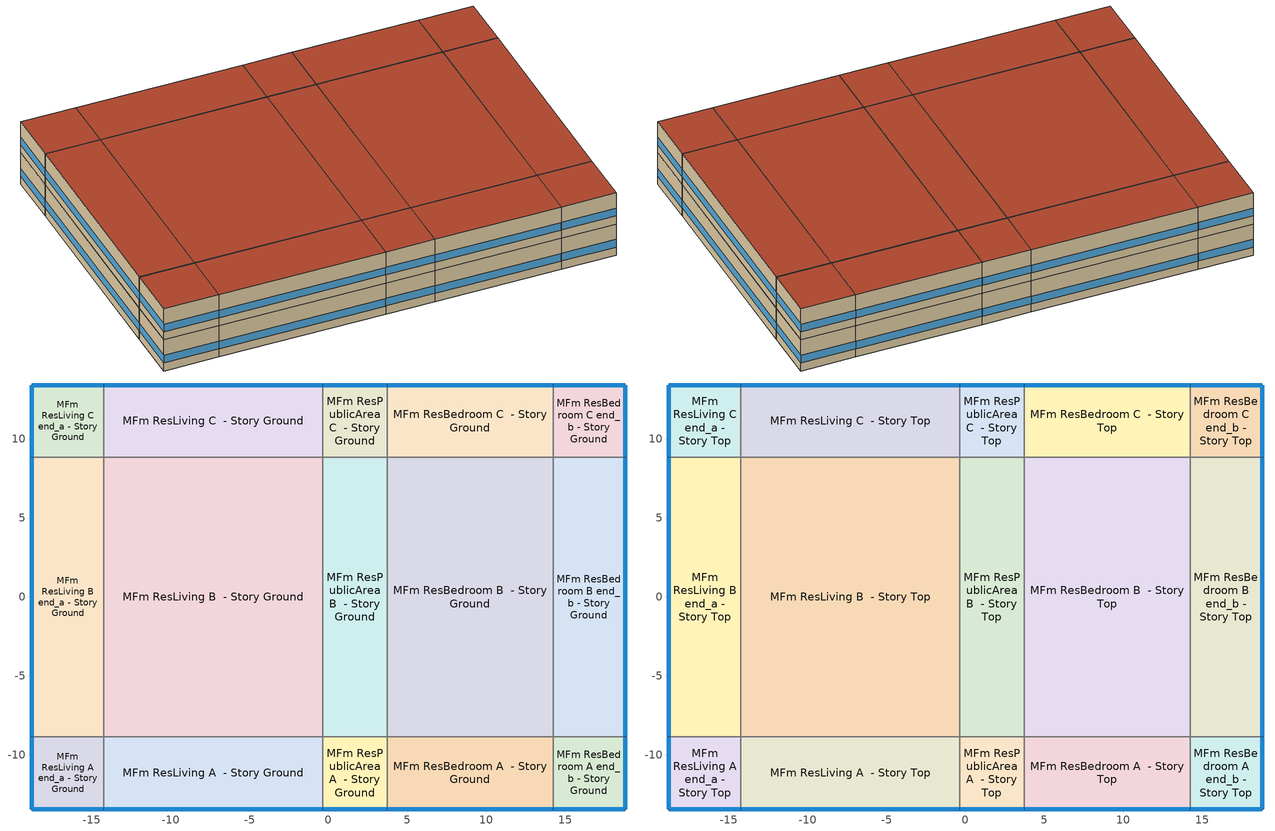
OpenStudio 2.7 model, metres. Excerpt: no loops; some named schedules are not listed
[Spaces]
MFm ResLiving A end_a - Story Ground
 floor ground: -18.79,-13.42 -18.79,-8.85 -14.22,-8.85 -14.22,-13.42 z0
 wall outside: -18.79,-8.85 -18.79,-13.42 -14.22,-13.42 z0:2.9
 wall to MFm ResLiving B end_a - Story Ground: -14.22,-8.85 -18.79,-8.85 z0:2.9
 wall to MFm ResLiving A  - Story Ground: -14.22,-13.42 -14.22,-8.85 z0:2.9
 window: -18.77,-13.42 -14.25,-13.42 / -18.79,-8.88 -18.79,-13.4 z0.76:1.46
MFm ResLiving B end_a - Story Ground
 floor ground: -18.79,-8.85 -18.79,8.85 -14.22,8.85 -14.22,-8.85 z0
 wall outside: -18.79,8.85 -18.79,-8.85 z0:2.9
 wall to MFm ResLiving C end_a - Story Ground: -14.22,8.85 -18.79,8.85 z0:2.9
 wall to MFm ResLiving B  - Story Ground: -14.22,-8.85 -14.22,8.85 z0:2.9
 window: -18.79,8.83 -18.79,-8.83 z0.76:1.46
MFm ResLiving C end_a - Story Ground
 floor ground: -18.79,8.85 -18.79,13.42 -14.22,13.42 -14.22,8.85 z0
 wall outside: -14.22,13.42 -18.79,13.42 -18.79,8.85 z0:2.9
 wall to MFm ResLiving C  - Story Ground: -14.22,8.85 -14.22,13.42 z0:2.9
 window: -14.25,13.42 -18.77,13.42 / -18.79,13.4 -18.79,8.88 z0.76:1.46
MFm ResLiving A  - Story Ground
 floor ground: -14.22,-13.42 -14.22,-8.85 -0.37,-8.85 -0.37,-13.42 z0
 wall outside: -14.22,-13.42 -0.37,-13.42 z0:2.9
 wall to MFm ResLiving B  - Story Ground: -0.37,-8.85 -14.22,-8.85 z0:2.9
 wall to MFm ResPublicArea A  - Story Ground: -0.37,-13.42 -0.37,-8.85 z0:2.9
 window: -14.2,-13.42 -0.39,-13.42 z0.76:1.46
MFm ResLiving B  - Story Ground
 floor ground: -14.22,-8.85 -14.22,8.85 -0.37,8.85 -0.37,-8.85 z0
 wall to MFm ResLiving C  - Story Ground: -0.37,8.85 -14.22,8.85 z0:2.9
 wall to MFm ResPublicArea B  - Story Ground: -0.37,-8.85 -0.37,8.85 z0:2.9
MFm ResLiving C  - Story Ground
 floor ground: -14.22,8.85 -14.22,13.42 -0.37,13.42 -0.37,8.85 z0
 wall outside: -0.37,13.42 -14.22,13.42 z0:2.9
 wall to MFm ResPublicArea C  - Story Ground: -0.37,8.85 -0.37,13.42 z0:2.9
 window: -0.39,13.42 -14.2,13.42 z0.76:1.46
MFm ResPublicArea A  - Story Ground
 floor ground: -0.37,-13.42 -0.37,-8.85 3.72,-8.85 3.72,-13.42 z0
 wall outside: -0.37,-13.42 3.72,-13.42 z0:2.9
 wall to MFm ResPublicArea B  - Story Ground: 3.72,-8.85 -0.37,-8.85 z0:2.9
 wall to MFm ResBedroom A  - Story Ground: 3.72,-13.42 3.72,-8.85 z0:2.9
 window: -0.34,-13.42 3.69,-13.42 z0.76:1.47
MFm ResPublicArea B  - Story Ground
 floor ground: -0.37,-8.85 -0.37,8.85 3.72,8.85 3.72,-8.85 z0
 wall to MFm ResPublicArea C  - Story Ground: 3.72,8.85 -0.37,8.85 z0:2.9
 wall to MFm ResBedroom B  - Story Ground: 3.72,-8.85 3.72,8.85 z0:2.9
MFm ResPublicArea C  - Story Ground
 floor ground: -0.37,8.85 -0.37,13.42 3.72,13.42 3.72,8.85 z0
 wall outside: 3.72,13.42 -0.37,13.42 z0:2.9
 wall to MFm ResBedroom C  - Story Ground: 3.72,8.85 3.72,13.42 z0:2.9
 window: 3.69,13.42 -0.34,13.42 z0.76:1.47
MFm ResBedroom A  - Story Ground
 floor ground: 3.72,-13.42 3.72,-8.85 14.22,-8.85 14.22,-13.42 z0
 wall outside: 3.72,-13.42 14.22,-13.42 z0:2.9
 wall to MFm ResBedroom B  - Story Ground: 14.22,-8.85 3.72,-8.85 z0:2.9
 wall to MFm ResBedroom A end_b - Story Ground: 14.22,-13.42 14.22,-8.85 z0:2.9
 window: 3.74,-13.42 14.2,-13.42 z0.76:1.46
MFm ResBedroom B  - Story Ground
 floor ground: 3.72,-8.85 3.72,8.85 14.22,8.85 14.22,-8.85 z0
 wall to MFm ResBedroom C  - Story Ground: 14.22,8.85 3.72,8.85 z0:2.9
 wall to MFm ResBedroom B end_b - Story Ground: 14.22,-8.85 14.22,8.85 z0:2.9
MFm ResBedroom C  - Story Ground
 floor ground: 3.72,8.85 3.72,13.42 14.22,13.42 14.22,8.85 z0
 wall outside: 14.22,13.42 3.72,13.42 z0:2.9
 wall to MFm ResBedroom C end_b - Story Ground: 14.22,8.85 14.22,13.42 z0:2.9
 window: 14.2,13.42 3.74,13.42 z0.76:1.46
MFm ResBedroom A end_b - Story Ground
 floor ground: 14.22,-13.42 14.22,-8.85 18.79,-8.85 18.79,-13.42 z0
 wall outside: 14.22,-13.42 18.79,-13.42 18.79,-8.85 z0:2.9
 wall to MFm ResBedroom B end_b - Story Ground: 18.79,-8.85 14.22,-8.85 z0:2.9
 window: 14.25,-13.42 18.77,-13.42 / 18.79,-13.4 18.79,-8.88 z0.76:1.46
MFm ResBedroom B end_b - Story Ground
 floor ground: 14.22,-8.85 14.22,8.85 18.79,8.85 18.79,-8.85 z0
 wall outside: 18.79,-8.85 18.79,8.85 z0:2.9
 wall to MFm ResBedroom C end_b - Story Ground: 18.79,8.85 14.22,8.85 z0:2.9
 window: 18.79,-8.83 18.79,8.83 z0.76:1.46
MFm ResBedroom C end_b - Story Ground
 floor ground: 14.22,8.85 14.22,13.42 18.79,13.42 18.79,8.85 z0
 wall outside: 18.79,8.85 18.79,13.42 14.22,13.42 z0:2.9
 window: 18.77,13.42 14.25,13.42 / 18.79,8.88 18.79,13.4 z0.76:1.46
MFm ResLiving A end_a - Story Top
 floor to MFm ResLiving A end_a - Story Ground: -18.79,-13.42 -18.79,-8.85 -14.22,-8.85 -14.22,-13.42 z2.9
 wall outside: -18.79,-8.85 -18.79,-13.42 -14.22,-13.42 z2.9:5.79
 wall to MFm ResLiving B end_a - Story Top: -14.22,-8.85 -18.79,-8.85 z2.9:5.79
 wall to MFm ResLiving A  - Story Top: -14.22,-13.42 -14.22,-8.85 z2.9:5.79
 window: -18.77,-13.42 -14.25,-13.42 / -18.79,-8.88 -18.79,-13.4 z3.66:4.36
 roof outside: -14.22,-13.42 -14.22,-8.85 -18.79,-8.85 -18.79,-13.42 z5.79
MFm ResLiving B end_a - Story Top
 floor to MFm ResLiving B end_a - Story Ground: -18.79,-8.85 -18.79,8.85 -14.22,8.85 -14.22,-8.85 z2.9
 wall outside: -18.79,8.85 -18.79,-8.85 z2.9:5.79
 wall to MFm ResLiving C end_a - Story Top: -14.22,8.85 -18.79,8.85 z2.9:5.79
 wall to MFm ResLiving B  - Story Top: -14.22,-8.85 -14.22,8.85 z2.9:5.79
 window: -18.79,8.83 -18.79,-8.83 z3.66:4.35
 roof outside: -14.22,-8.85 -14.22,8.85 -18.79,8.85 -18.79,-8.85 z5.79
MFm ResLiving C end_a - Story Top
 floor to MFm ResLiving C end_a - Story Ground: -18.79,8.85 -18.79,13.42 -14.22,13.42 -14.22,8.85 z2.9
 wall outside: -14.22,13.42 -18.79,13.42 -18.79,8.85 z2.9:5.79
 wall to MFm ResLiving C  - Story Top: -14.22,8.85 -14.22,13.42 z2.9:5.79
 window: -18.79,13.4 -18.79,8.88 / -14.25,13.42 -18.77,13.42 z3.66:4.36
 roof outside: -14.22,8.85 -14.22,13.42 -18.79,13.42 -18.79,8.85 z5.79
MFm ResLiving A  - Story Top
 floor to MFm ResLiving A  - Story Ground: -14.22,-13.42 -14.22,-8.85 -0.37,-8.85 -0.37,-13.42 z2.9
 wall outside: -14.22,-13.42 -0.37,-13.42 z2.9:5.79
 wall to MFm ResLiving B  - Story Top: -0.37,-8.85 -14.22,-8.85 z2.9:5.79
 wall to MFm ResPublicArea A  - Story Top: -0.37,-13.42 -0.37,-8.85 z2.9:5.79
 window: -14.2,-13.42 -0.39,-13.42 z3.66:4.36
 roof outside: -0.37,-13.42 -0.37,-8.85 -14.22,-8.85 -14.22,-13.42 z5.79
MFm ResLiving B  - Story Top
 floor to MFm ResLiving B  - Story Ground: -14.22,-8.85 -14.22,8.85 -0.37,8.85 -0.37,-8.85 z2.9
 wall to MFm ResLiving C  - Story Top: -0.37,8.85 -14.22,8.85 z2.9:5.79
 wall to MFm ResPublicArea B  - Story Top: -0.37,-8.85 -0.37,8.85 z2.9:5.79
 roof outside: -0.37,-8.85 -0.37,8.85 -14.22,8.85 -14.22,-8.85 z5.79
MFm ResLiving C  - Story Top
 floor to MFm ResLiving C  - Story Ground: -14.22,8.85 -14.22,13.42 -0.37,13.42 -0.37,8.85 z2.9
 wall outside: -0.37,13.42 -14.22,13.42 z2.9:5.79
 wall to MFm ResPublicArea C  - Story Top: -0.37,8.85 -0.37,13.42 z2.9:5.79
 window: -0.39,13.42 -14.2,13.42 z3.66:4.36
 roof outside: -0.37,8.85 -0.37,13.42 -14.22,13.42 -14.22,8.85 z5.79
MFm ResPublicArea A  - Story Top
 floor to MFm ResPublicArea A  - Story Ground: -0.37,-13.42 -0.37,-8.85 3.72,-8.85 3.72,-13.42 z2.9
 wall outside: -0.37,-13.42 3.72,-13.42 z2.9:5.79
 wall to MFm ResPublicArea B  - Story Top: 3.72,-8.85 -0.37,-8.85 z2.9:5.79
 wall to MFm ResBedroom A  - Story Top: 3.72,-13.42 3.72,-8.85 z2.9:5.79
 window: -0.34,-13.42 3.69,-13.42 z3.66:4.36
 roof outside: 3.72,-13.42 3.72,-8.85 -0.37,-8.85 -0.37,-13.42 z5.79
MFm ResPublicArea B  - Story Top
 floor to MFm ResPublicArea B  - Story Ground: -0.37,-8.85 -0.37,8.85 3.72,8.85 3.72,-8.85 z2.9
 wall to MFm ResPublicArea C  - Story Top: 3.72,8.85 -0.37,8.85 z2.9:5.79
 wall to MFm ResBedroom B  - Story Top: 3.72,-8.85 3.72,8.85 z2.9:5.79
 roof outside: 3.72,-8.85 3.72,8.85 -0.37,8.85 -0.37,-8.85 z5.79
MFm ResPublicArea C  - Story Top
 floor to MFm ResPublicArea C  - Story Ground: -0.37,8.85 -0.37,13.42 3.72,13.42 3.72,8.85 z2.9
 wall outside: 3.72,13.42 -0.37,13.42 z2.9:5.79
 wall to MFm ResBedroom C  - Story Top: 3.72,8.85 3.72,13.42 z2.9:5.79
 window: 3.69,13.42 -0.34,13.42 z3.66:4.36
 roof outside: 3.72,8.85 3.72,13.42 -0.37,13.42 -0.37,8.85 z5.79
MFm ResBedroom A  - Story Top
 floor to MFm ResBedroom A  - Story Ground: 3.72,-13.42 3.72,-8.85 14.22,-8.85 14.22,-13.42 z2.9
 wall outside: 3.72,-13.42 14.22,-13.42 z2.9:5.79
 wall to MFm ResBedroom B  - Story Top: 14.22,-8.85 3.72,-8.85 z2.9:5.79
 wall to MFm ResBedroom A end_b - Story Top: 14.22,-13.42 14.22,-8.85 z2.9:5.79
 window: 3.74,-13.42 14.2,-13.42 z3.66:4.36
 roof outside: 14.22,-13.42 14.22,-8.85 3.72,-8.85 3.72,-13.42 z5.79
MFm ResBedroom B  - Story Top
 floor to MFm ResBedroom B  - Story Ground: 3.72,-8.85 3.72,8.85 14.22,8.85 14.22,-8.85 z2.9
 wall to MFm ResBedroom C  - Story Top: 14.22,8.85 3.72,8.85 z2.9:5.79
 wall to MFm ResBedroom B end_b - Story Top: 14.22,-8.85 14.22,8.85 z2.9:5.79
 roof outside: 14.22,-8.85 14.22,8.85 3.72,8.85 3.72,-8.85 z5.79
MFm ResBedroom C  - Story Top
 floor to MFm ResBedroom C  - Story Ground: 3.72,8.85 3.72,13.42 14.22,13.42 14.22,8.85 z2.9
 wall outside: 14.22,13.42 3.72,13.42 z2.9:5.79
 wall to MFm ResBedroom C end_b - Story Top: 14.22,8.85 14.22,13.42 z2.9:5.79
 window: 14.2,13.42 3.74,13.42 z3.66:4.36
 roof outside: 14.22,8.85 14.22,13.42 3.72,13.42 3.72,8.85 z5.79
MFm ResBedroom A end_b - Story Top
 floor to MFm ResBedroom A end_b - Story Ground: 14.22,-13.42 14.22,-8.85 18.79,-8.85 18.79,-13.42 z2.9
 wall outside: 14.22,-13.42 18.79,-13.42 18.79,-8.85 z2.9:5.79
 wall to MFm ResBedroom B end_b - Story Top: 18.79,-8.85 14.22,-8.85 z2.9:5.79
 window: 14.25,-13.42 18.77,-13.42 / 18.79,-13.4 18.79,-8.88 z3.66:4.36
 roof outside: 18.79,-13.42 18.79,-8.85 14.22,-8.85 14.22,-13.42 z5.79
MFm ResBedroom B end_b - Story Top
 floor to MFm ResBedroom B end_b - Story Ground: 14.22,-8.85 14.22,8.85 18.79,8.85 18.79,-8.85 z2.9
 wall outside: 18.79,-8.85 18.79,8.85 z2.9:5.79
 wall to MFm ResBedroom C end_b - Story Top: 18.79,8.85 14.22,8.85 z2.9:5.79
 window: 18.79,-8.83 18.79,8.83 z3.66:4.35
 roof outside: 18.79,-8.85 18.79,8.85 14.22,8.85 14.22,-8.85 z5.79
MFm ResBedroom C end_b - Story Top
 floor to MFm ResBedroom C end_b - Story Ground: 14.22,8.85 14.22,13.42 18.79,13.42 18.79,8.85 z2.9
 wall outside: 18.79,8.85 18.79,13.42 14.22,13.42 z2.9:5.79
 window: 18.77,13.42 14.25,13.42 / 18.79,8.88 18.79,13.4 z3.66:4.36
 roof outside: 18.79,8.85 18.79,13.42 14.22,13.42 14.22,8.85 z5.79
[Building]
DEER Pre-1975|MFm: Default Construction Set=Res DEER Pre-1975 - MFm - CEC T24-CEC6; Standards Building Type=MFm
[Site]
Site 1: Terrain=City
[ClimateZones]
Climate Zone Institution Name 1=CEC; Climate Zone Document Name 1=California Climate Zone Descriptions; Climate Zone Document Year 1=1995; Climate Zone Value 1=6; Climate Zone Institution Name 2=ASHRAE; Climate Zone Document Name 2=ANSI/ASHRAE Standard 169; Climate Zone Document Year 2=2006
[SizingPeriod:DesignDay] Barometric Pressure {Pa}=100977; Sky Clearness=0; Rain Indicator=0; Snow Indicator=0; Day of Month=21; Daylight Saving Time Indicator=0; Humidity Indicating Type=Wetbulb; Dry-Bulb Temperature Range Modifier Type=DefaultMultipliers
Name | Maximum Dry-Bulb Temperature {C} | Daily Dry-Bulb Temperature Range {deltaC} | Humidity Indicating Conditions at Maximum Dry-Bulb | Wind Speed {m/s} | Wind Direction {deg} | Month | Day Type | Solar Model Indicator | ASHRAE Taub | ASHRAE Taud
Houston Bush Intercontinental Ann Htg 99.6% Condns DB | -1.6 | 0 | -1.6 | 2.8 | 0 | 1 | WinterDesignDay | ASHRAEClearSky
Houston Bush Intercontinental Ann Clg .4% Condns DB=>MWB | 36 | 10.1 | 24.8 | 3.5 | 170 | 7 | SummerDesignDay | ASHRAETau | 0.499 | 1.97
[Site:GroundTemperature:BuildingSurface]
19.527, 19.502, 19.536, 19.598, 20.002, 21.64, 22.225, 22.375, 21.449, 20.121, 19.802, 19.633
[DefaultConstructionSet]
Res DEER Pre-1975 - MFm - CEC T24-CEC6: Default Exterior Surface Constructions=Default Surface Constructions 1; Default Interior Surface Constructions=Default Surface Constructions 2; Default Ground Contact Surface Constructions=Default Surface Constructions 3; Default Exterior SubSurface Constructions=Default Sub Surface Constructions 1; Default Interior SubSurface Constructions=Default Sub Surface Constructions 2; Interior Partition Construction=Typical Interior Partition
[DefaultSurfaceConstructions]
Name | Floor Construction | Wall Construction | Roof Ceiling Construction
Default Surface Constructions 1 | DEER Uncarpeted 6in Slab Floor | DEER HiRiseResHtlMtl Exterior Metal Framed Wall R-6.41 | DEER HiRiseResHtlMtl Exterior Mass Roof R-11.88
Default Surface Constructions 2 | DEER Carpeted 6in Slab Floor | Typical Interior Wall | DEER Carpeted 6in Slab Floor
Default Surface Constructions 3 | DEER Carpeted 6in Slab Floor | Typical Uninsulated Basement Mass Wall
[Construction]
DEER Uncarpeted 6in Slab Floor: Typical Insulation R-4.91, 6 in. Normalweight Concrete Floor
DEER HiRiseResHtlMtl Exterior Metal Framed Wall R-6.41: 25mm Stucco, 5/8 in. Gypsum Board, Typical Insulation R-4.91, 5/8 in. Gypsum Board
DEER HiRiseResHtlMtl Exterior Mass Roof R-11.88: Roof Membrane, Typical Insulation R-11.37, Metal Roof Surface
DEER Carpeted 6in Slab Floor: Typical Insulation, 6 in. Normalweight Concrete Floor, Typical Carpet Pad
Typical Interior Wall: G01 13mm gypsum board, G01 13mm gypsum board
Typical Uninsulated Basement Mass Wall: 8 in. Concrete Block Basement Wall
DEER Metal Framed Window U-1.23 SHGC 0.82: Simple Glazing U-1.23 SHGC 0.82
DEER Metal Framed Window U-1.23 SHGC 0.82 1: Simple Glazing U-1.23 SHGC 0.82 1
Typical Uninsulated Swinging Door: Typical Insulation
U 0.98 SHGC 0.68 Sgl Ref-B-H Clr 6mm: REF B CLEAR HI 6MM
Typical Insulated Metal Door: F08 Metal surface, Typical Insulation
DEER Skylight U-1.31 SHGC 0.61: Simple Glazing U-1.23 SHGC 0.61
Typical Interior Window: Clear 3mm
Typical Interior Door; Typical Interior Partition: G05 25mm wood
[Material:NoMass] Roughness=Smooth; Thermal Absorptance=0.9; Solar Absorptance=0.7
Name | Thermal Resistance {m2-K/W} | Visible Absorptance
Typical Insulation R-4.91 | 0.864945 | 0.7
Typical Insulation R-11.37 | 2.00224 | 0.7
Typical Insulation | 0.0282222 | 0.7
Typical Carpet Pad | 0.21648 | 0.8
[Material] Thermal Absorptance=0.9
Name | Roughness | Thickness {m} | Conductivity {W/m-K} | Density {kg/m3} | Specific Heat {J/kg-K} | Solar Absorptance | Visible Absorptance
6 in. Normalweight Concrete Floor | MediumRough | 0.1524 | 2.31 | 2322 | 832 | 0.7 | 0.7
25mm Stucco | Smooth | 0.0254 | 0.72 | 1856 | 840 | 0.7 | 0.7
5/8 in. Gypsum Board | MediumSmooth | 0.0159 | 0.16 | 800 | 1090 | 0.7 | 0.7
Roof Membrane | VeryRough | 0.0095 | 0.16 | 1121.29 | 1460 | 0.7 | 0.7
Metal Roof Surface; F08 Metal surface | Smooth | 0.0008 | 45.28 | 7824 | 500 | 0.7 | 0.7
G01 13mm gypsum board | Smooth | 0.0127 | 0.160031 | 800.001 | 1090.73 | 0.7 | 0.5
8 in. Concrete Block Basement Wall | MediumRough | 0.2032 | 1.326 | 1842 | 912 | 0.7 | 0.7
G05 25mm wood | MediumSmooth | 0.0254 | 0.15 | 608 | 1630 | 0.5 | 0.5
[DefaultSubSurfaceConstructions]
Name | Fixed Window Construction | Operable Window Construction | Door Construction | Glass Door Construction | Overhead Door Construction | Skylight Construction | Tubular Daylight Dome Construction | Tubular Daylight Diffuser Construction
Default Sub Surface Constructions 1 | DEER Metal Framed Window U-1.23 SHGC 0.82 | DEER Metal Framed Window U-1.23 SHGC 0.82 1 | Typical Uninsulated Swinging Door | U 0.98 SHGC 0.68 Sgl Ref-B-H Clr 6mm | Typical Insulated Metal Door | DEER Skylight U-1.31 SHGC 0.61 | Typical Interior Window | Typical Interior Window
Default Sub Surface Constructions 2 | Typical Interior Window | Typical Interior Window | Typical Interior Door
[WindowMaterial:SimpleGlazingSystem] U-Factor {W/m2-K}=7; Visible Transmittance=0.25
Name | Solar Heat Gain Coefficient
Simple Glazing U-1.23 SHGC 0.82; Simple Glazing U-1.23 SHGC 0.82 1 | 0.82
Simple Glazing U-1.23 SHGC 0.61 | 0.61
[WindowMaterial:Glazing] Optical Data Type=SpectralAverage; Infrared Transmittance at Normal Incidence=0; Front Side Infrared Hemispherical Emissivity=0.84; Conductivity {W/m-K}=0.9; Dirt Correction Factor for Solar and Visible Transmittance=1; Solar Diffusing=No
Name | Thickness {m} | Solar Transmittance at Normal Incidence | Front Side Solar Reflectance at Normal Incidence | Back Side Solar Reflectance at Normal Incidence | Visible Transmittance at Normal Incidence | Front Side Visible Reflectance at Normal Incidence | Back Side Visible Reflectance at Normal Incidence | Back Side Infrared Hemispherical Emissivity
REF B CLEAR HI 6MM | 0.006 | 0.24 | 0.16 | 0.32 | 0.3 | 0.16 | 0.29 | 0.6
Clear 3mm | 0.003 | 0.837 | 0.075 | 0.075 | 0.898 | 0.081 | 0.081 | 0.84
[SpaceType] Standards Building Type=MFm
Name | Default Schedule Set | Design Specification Outdoor Air Object | Standards Space Type
MFm ResLiving - DEER Pre-1975 | MFm ResLiving Schedule Set | MFm ResLiving Ventilation | ResLiving
MFm ResPublicArea - DEER Pre-1975 | MFm ResPublicArea Schedule Set | MFm ResPublicArea Ventilation | ResPublicArea
MFm ResBedroom - DEER Pre-1975 | MFm ResBedroom Schedule Set | MFm ResBedroom Ventilation | ResBedroom
[BuildingStory] Nominal Floor to Floor Height {m}=2.8956
Name | Nominal Z Coordinate {m}
Story Ground | 0
Story Top | 2.8956
[Space]
Name | Space Type | Building Story | Thermal Zone
MFm ResLiving A end_a - Story Ground | MFm ResLiving - DEER Pre-1975 | Story Ground | Zone MFm ResLiving A end_a - Story Ground
MFm ResLiving B end_a - Story Ground | MFm ResLiving - DEER Pre-1975 | Story Ground | Zone MFm ResLiving B end_a - Story Ground
MFm ResLiving C end_a - Story Ground | MFm ResLiving - DEER Pre-1975 | Story Ground | Zone MFm ResLiving C end_a - Story Ground
MFm ResLiving A  - Story Ground | MFm ResLiving - DEER Pre-1975 | Story Ground | Zone MFm ResLiving A  - Story Ground
MFm ResLiving B  - Story Ground | MFm ResLiving - DEER Pre-1975 | Story Ground | Zone MFm ResLiving B  - Story Ground
MFm ResLiving C  - Story Ground | MFm ResLiving - DEER Pre-1975 | Story Ground | Zone MFm ResLiving C  - Story Ground
MFm ResPublicArea A  - Story Ground | MFm ResPublicArea - DEER Pre-1975 | Story Ground | Zone MFm ResPublicArea A  - Story Ground
MFm ResPublicArea B  - Story Ground | MFm ResPublicArea - DEER Pre-1975 | Story Ground | Zone MFm ResPublicArea B  - Story Ground
MFm ResPublicArea C  - Story Ground | MFm ResPublicArea - DEER Pre-1975 | Story Ground | Zone MFm ResPublicArea C  - Story Ground
MFm ResBedroom A  - Story Ground | MFm ResBedroom - DEER Pre-1975 | Story Ground | Zone MFm ResBedroom A  - Story Ground
MFm ResBedroom B  - Story Ground | MFm ResBedroom - DEER Pre-1975 | Story Ground | Zone MFm ResBedroom B  - Story Ground
MFm ResBedroom C  - Story Ground | MFm ResBedroom - DEER Pre-1975 | Story Ground | Zone MFm ResBedroom C  - Story Ground
MFm ResBedroom A end_b - Story Ground | MFm ResBedroom - DEER Pre-1975 | Story Ground | Zone MFm ResBedroom A end_b - Story Ground
MFm ResBedroom B end_b - Story Ground | MFm ResBedroom - DEER Pre-1975 | Story Ground | Zone MFm ResBedroom B end_b - Story Ground
MFm ResBedroom C end_b - Story Ground | MFm ResBedroom - DEER Pre-1975 | Story Ground | Zone MFm ResBedroom C end_b - Story Ground
MFm ResLiving A end_a - Story Top | MFm ResLiving - DEER Pre-1975 | Story Top | Zone MFm ResLiving A end_a - Story Top
MFm ResLiving B end_a - Story Top | MFm ResLiving - DEER Pre-1975 | Story Top | Zone MFm ResLiving B end_a - Story Top
MFm ResLiving C end_a - Story Top | MFm ResLiving - DEER Pre-1975 | Story Top | Zone MFm ResLiving C end_a - Story Top
MFm ResLiving A  - Story Top | MFm ResLiving - DEER Pre-1975 | Story Top | Zone MFm ResLiving A  - Story Top
MFm ResLiving B  - Story Top | MFm ResLiving - DEER Pre-1975 | Story Top | Zone MFm ResLiving B  - Story Top
MFm ResLiving C  - Story Top | MFm ResLiving - DEER Pre-1975 | Story Top | Zone MFm ResLiving C  - Story Top
MFm ResPublicArea A  - Story Top | MFm ResPublicArea - DEER Pre-1975 | Story Top | Zone MFm ResPublicArea A  - Story Top
MFm ResPublicArea B  - Story Top | MFm ResPublicArea - DEER Pre-1975 | Story Top | Zone MFm ResPublicArea B  - Story Top
MFm ResPublicArea C  - Story Top | MFm ResPublicArea - DEER Pre-1975 | Story Top | Zone MFm ResPublicArea C  - Story Top
MFm ResBedroom A  - Story Top | MFm ResBedroom - DEER Pre-1975 | Story Top | Zone MFm ResBedroom A  - Story Top
MFm ResBedroom B  - Story Top | MFm ResBedroom - DEER Pre-1975 | Story Top | Zone MFm ResBedroom B  - Story Top
MFm ResBedroom C  - Story Top | MFm ResBedroom - DEER Pre-1975 | Story Top | Zone MFm ResBedroom C  - Story Top
MFm ResBedroom A end_b - Story Top | MFm ResBedroom - DEER Pre-1975 | Story Top | Zone MFm ResBedroom A end_b - Story Top
MFm ResBedroom B end_b - Story Top | MFm ResBedroom - DEER Pre-1975 | Story Top | Zone MFm ResBedroom B end_b - Story Top
MFm ResBedroom C end_b - Story Top | MFm ResBedroom - DEER Pre-1975 | Story Top | Zone MFm ResBedroom C end_b - Story Top
[ThermalZone] Multiplier=1; Use Ideal Air Loads=No
Name | Thermostat
Zone MFm ResLiving A end_a - Story Ground | MFm ResLiving - DEER Pre-1975 Thermostat 2
Zone MFm ResLiving B end_a - Story Ground | MFm ResLiving - DEER Pre-1975 Thermostat 5
Zone MFm ResLiving C end_a - Story Ground | MFm ResLiving - DEER Pre-1975 Thermostat 1
Zone MFm ResLiving A  - Story Ground | MFm ResLiving - DEER Pre-1975 Thermostat 3
Zone MFm ResLiving B  - Story Ground | MFm ResLiving - DEER Pre-1975 Thermostat
Zone MFm ResLiving C  - Story Ground | MFm ResLiving - DEER Pre-1975 Thermostat 6
Zone MFm ResPublicArea A  - Story Ground | MFm ResPublicArea - DEER Pre-1975 Thermostat
Zone MFm ResPublicArea B  - Story Ground | MFm ResPublicArea - DEER Pre-1975 Thermostat 1
Zone MFm ResPublicArea C  - Story Ground | MFm ResPublicArea - DEER Pre-1975 Thermostat 2
Zone MFm ResBedroom A  - Story Ground | MFm ResBedroom - DEER Pre-1975 Thermostat 1
Zone MFm ResBedroom B  - Story Ground | MFm ResBedroom - DEER Pre-1975 Thermostat 2
Zone MFm ResBedroom C  - Story Ground | MFm ResBedroom - DEER Pre-1975 Thermostat 3
Zone MFm ResBedroom A end_b - Story Ground | MFm ResBedroom - DEER Pre-1975 Thermostat 4
Zone MFm ResBedroom B end_b - Story Ground | MFm ResBedroom - DEER Pre-1975 Thermostat 5
Zone MFm ResBedroom C end_b - Story Ground | MFm ResBedroom - DEER Pre-1975 Thermostat 6
Zone MFm ResLiving A end_a - Story Top | MFm ResLiving - DEER Pre-1975 Thermostat 8
Zone MFm ResLiving B end_a - Story Top | MFm ResLiving - DEER Pre-1975 Thermostat 9
Zone MFm ResLiving C end_a - Story Top | MFm ResLiving - DEER Pre-1975 Thermostat 4
Zone MFm ResLiving A  - Story Top | MFm ResLiving - DEER Pre-1975 Thermostat 10
Zone MFm ResLiving B  - Story Top | MFm ResLiving - DEER Pre-1975 Thermostat 11
Zone MFm ResLiving C  - Story Top | MFm ResLiving - DEER Pre-1975 Thermostat 7
Zone MFm ResPublicArea A  - Story Top | MFm ResPublicArea - DEER Pre-1975 Thermostat 3
Zone MFm ResPublicArea B  - Story Top | MFm ResPublicArea - DEER Pre-1975 Thermostat 4
Zone MFm ResPublicArea C  - Story Top | MFm ResPublicArea - DEER Pre-1975 Thermostat 5
Zone MFm ResBedroom A  - Story Top | MFm ResBedroom - DEER Pre-1975 Thermostat 7
Zone MFm ResBedroom B  - Story Top | MFm ResBedroom - DEER Pre-1975 Thermostat 8
Zone MFm ResBedroom C  - Story Top | MFm ResBedroom - DEER Pre-1975 Thermostat 9
Zone MFm ResBedroom A end_b - Story Top | MFm ResBedroom - DEER Pre-1975 Thermostat 10
Zone MFm ResBedroom B end_b - Story Top | MFm ResBedroom - DEER Pre-1975 Thermostat
Zone MFm ResBedroom C end_b - Story Top | MFm ResBedroom - DEER Pre-1975 Thermostat 11
[People:Definition] Number of People Calculation Method=People/Area; Fraction Radiant=0.3
Name | People per Space Floor Area {person/m2}
MFm ResLiving People Definition; MFm ResBedroom People Definition | 0.0283091
MFm ResPublicArea People Definition | 0.0721182
[People] Work Efficiency Schedule=Work Efficiency Schedule; Clothing Insulation Schedule=Clothing Schedule; Air Velocity Schedule=Air Velocity Schedule; Multiplier=1
Name | People Definition | Space or SpaceType
MFm ResLiving People | MFm ResLiving People Definition | MFm ResLiving - DEER Pre-1975
MFm ResPublicArea People | MFm ResPublicArea People Definition | MFm ResPublicArea - DEER Pre-1975
MFm ResBedroom People | MFm ResBedroom People Definition | MFm ResBedroom - DEER Pre-1975
[Lights:Definition] Design Level Calculation Method=Watts/Area
Name | Watts per Space Floor Area {W/m2}
MFm ResLiving Lights Definition; MFm ResBedroom Lights Definition | 3.87501
MFm ResPublicArea Lights Definition | 16.1459
[Lights] Fraction Replaceable=0
Name | Lights Definition | Space or SpaceType
MFm ResLiving Lights | MFm ResLiving Lights Definition | MFm ResLiving - DEER Pre-1975
MFm ResPublicArea Lights | MFm ResPublicArea Lights Definition | MFm ResPublicArea - DEER Pre-1975
MFm ResBedroom Lights | MFm ResBedroom Lights Definition | MFm ResBedroom - DEER Pre-1975
[ElectricEquipment:Definition] Design Level Calculation Method=Watts/Area; Fraction Radiant=0.5
Name | Watts per Space Floor Area {W/m2}
MFm ResLiving Elec Equip Definition; MFm ResBedroom Elec Equip Definition | 5.38196
MFm ResPublicArea Elec Equip Definition | 1.07639
[ElectricEquipment]
Name | Electric Equipment Definition | Space or SpaceType
MFm ResLiving Elec Equip | MFm ResLiving Elec Equip Definition | MFm ResLiving - DEER Pre-1975
MFm ResPublicArea Elec Equip | MFm ResPublicArea Elec Equip Definition | MFm ResPublicArea - DEER Pre-1975
MFm ResBedroom Elec Equip | MFm ResBedroom Elec Equip Definition | MFm ResBedroom - DEER Pre-1975
[DesignSpecification:OutdoorAir] Outdoor Air Method=Sum
Name | Outdoor Air Flow per Person {m3/s-person} | Outdoor Air Flow per Floor Area {m3/s-m2}
MFm ResLiving Ventilation; MFm ResBedroom Ventilation | 0.0169901
MFm ResPublicArea Ventilation |  | 0.000254
[DefaultScheduleSet]
Name | Number of People Schedule | People Activity Level Schedule | Lighting Schedule | Electric Equipment Schedule | Infiltration Schedule
MFm ResLiving Schedule Set; MFm ResBedroom Schedule Set | MidriseApartment Apartment Occ | MidriseApartment Activity | MidriseApartment Apartment Light | ApartmentMidRise EQP_APT_SCH | MidriseApartment Infil
MFm ResPublicArea Schedule Set | D_MFm_MFPub_Occup_Yr | DEER Activity 147W/person | D_MFm_MFPub_ILit_Yr | D_MFm_MFPub_Plugs_Yr | D_MFm_All_C_Inf_Yr
[SpaceInfiltration:DesignFlowRate] Schedule=Always On Discrete; Design Flow Rate Calculation Method=Flow/ExteriorArea; Constant Term Coefficient=0; Temperature Term Coefficient=0; Velocity Term Coefficient=0.224; Velocity Squared Term Coefficient=0
Name | Space or SpaceType | Flow per Exterior Surface Area {m3/s-m2}
MFm ResBedroom A  - Story Ground Infiltration | MFm ResBedroom A  - Story Ground | 0.00019304
MFm ResBedroom A  - Story Top Infiltration | MFm ResBedroom A  - Story Top | 7.48524e-05
MFm ResBedroom A end_b - Story Ground Infiltration | MFm ResBedroom A end_b - Story Ground | 0.00019304
MFm ResBedroom A end_b - Story Top Infiltration | MFm ResBedroom A end_b - Story Top | 0.000107876
MFm ResBedroom B end_b - Story Ground Infiltration | MFm ResBedroom B end_b - Story Ground | 0.00019304
MFm ResBedroom B end_b - Story Top Infiltration | MFm ResBedroom B end_b - Story Top | 7.48524e-05
MFm ResBedroom C  - Story Ground Infiltration | MFm ResBedroom C  - Story Ground | 0.00019304
MFm ResBedroom C  - Story Top Infiltration | MFm ResBedroom C  - Story Top | 7.48524e-05
MFm ResBedroom C end_b - Story Ground Infiltration | MFm ResBedroom C end_b - Story Ground | 0.00019304
MFm ResBedroom C end_b - Story Top Infiltration | MFm ResBedroom C end_b - Story Top | 0.000107876
MFm ResLiving A  - Story Ground Infiltration | MFm ResLiving A  - Story Ground | 0.00019304
MFm ResLiving A  - Story Top Infiltration | MFm ResLiving A  - Story Top | 7.48524e-05
MFm ResLiving A end_a - Story Ground Infiltration | MFm ResLiving A end_a - Story Ground | 0.00019304
MFm ResLiving A end_a - Story Top Infiltration | MFm ResLiving A end_a - Story Top | 0.000107876
MFm ResLiving B end_a - Story Ground Infiltration | MFm ResLiving B end_a - Story Ground | 0.00019304
MFm ResLiving B end_a - Story Top Infiltration | MFm ResLiving B end_a - Story Top | 7.48524e-05
MFm ResLiving C  - Story Ground Infiltration | MFm ResLiving C  - Story Ground | 0.00019304
MFm ResLiving C  - Story Top Infiltration | MFm ResLiving C  - Story Top | 7.48524e-05
MFm ResLiving C end_a - Story Ground Infiltration | MFm ResLiving C end_a - Story Ground | 0.00019304
MFm ResLiving C end_a - Story Top Infiltration | MFm ResLiving C end_a - Story Top | 0.000107876
MFm ResPublicArea A  - Story Ground Infiltration | MFm ResPublicArea A  - Story Ground | 0.00019304
MFm ResPublicArea A  - Story Top Infiltration | MFm ResPublicArea A  - Story Top | 7.48524e-05
MFm ResPublicArea C  - Story Ground Infiltration | MFm ResPublicArea C  - Story Ground | 0.00019304
MFm ResPublicArea C  - Story Top Infiltration | MFm ResPublicArea C  - Story Top | 7.48524e-05
[Exterior:Lights:Definition]
Name | Design Level {W}
Parking Areas and Drives Def (W/ft^2) | 0.04
Building Facades Def (W/ft^2) | 0.25
Main Entries Def (W/ft) | 30
Other Doors Def (W/ft) | 25
[Exterior:Lights] Schedule=Always On Discrete; Control Option=AstronomicalClock
Name | Exterior Lights Definition | Multiplier
Parking Areas and Drives | Parking Areas and Drives Def (W/ft^2) | 18347.1
Building Facades | Building Facades Def (W/ft^2) | 4016.85
Main Entries | Main Entries Def (W/ft) | 24
Other Doors | Other Doors Def (W/ft) | 4.9103
[ThermostatSetpoint:DualSetpoint]
Name | Heating Setpoint Temperature Schedule | Cooling Setpoint Temperature Schedule
MFm ResLiving - DEER Pre-1975 Thermostat; MFm ResLiving - DEER Pre-1975 Thermostat 1; MFm ResLiving - DEER Pre-1975 Thermostat 2; MFm ResLiving - DEER Pre-1975 Thermostat 3; MFm ResLiving - DEER Pre-1975 Thermostat 4; MFm ResLiving - DEER Pre-1975 Thermostat 5; MFm ResLiving - DEER Pre-1975 Thermostat 6; MFm ResLiving - DEER Pre-1975 Thermostat 7; MFm ResLiving - DEER Pre-1975 Thermostat 8; MFm ResLiving - DEER Pre-1975 Thermostat 9; MFm ResLiving - DEER Pre-1975 Thermostat 10; MFm ResLiving - DEER Pre-1975 Thermostat 11; MFm ResBedroom - DEER Pre-1975 Thermostat; MFm ResBedroom - DEER Pre-1975 Thermostat 1; MFm ResBedroom - DEER Pre-1975 Thermostat 2; MFm ResBedroom - DEER Pre-1975 Thermostat 3; MFm ResBedroom - DEER Pre-1975 Thermostat 4; MFm ResBedroom - DEER Pre-1975 Thermostat 5; MFm ResBedroom - DEER Pre-1975 Thermostat 6; MFm ResBedroom - DEER Pre-1975 Thermostat 7; MFm ResBedroom - DEER Pre-1975 Thermostat 8; MFm ResBedroom - DEER Pre-1975 Thermostat 9; MFm ResBedroom - DEER Pre-1975 Thermostat 10; MFm ResBedroom - DEER Pre-1975 Thermostat 11 | MidriseApartment Apartment HtgSetp | MidriseApartment Apartment ClgSetp
MFm ResPublicArea - DEER Pre-1975 Thermostat; MFm ResPublicArea - DEER Pre-1975 Thermostat 1; MFm ResPublicArea - DEER Pre-1975 Thermostat 2; MFm ResPublicArea - DEER Pre-1975 Thermostat 3; MFm ResPublicArea - DEER Pre-1975 Thermostat 4; MFm ResPublicArea - DEER Pre-1975 Thermostat 5 | MidriseApartment Corridor HtgSetp | MidriseApartment Corridor ClgSetp
[Schedule:Ruleset]
Name | Default Day Schedule | Summer Design Day Schedule | Winter Design Day Schedule
Clothing Schedule | Clothing Schedule Default Winter Clothes
Air Velocity Schedule | Air Velocity Schedule Default
Work Efficiency Schedule | Work Efficiency Schedule Default
MidriseApartment Apartment Occ | MidriseApartment Apartment Occ Default | MidriseApartment Apartment Occ Summer Design Day | MidriseApartment Apartment Occ Winter Design Day
MidriseApartment Activity | MidriseApartment Activity Default | MidriseApartment Activity Summer Design Day | MidriseApartment Activity Winter Design Day
MidriseApartment Apartment Light | MidriseApartment Apartment Light Default | MidriseApartment Apartment Light Summer Design Day | MidriseApartment Apartment Light Winter Design Day
ApartmentMidRise EQP_APT_SCH | ApartmentMidRise EQP_APT_SCH Default | ApartmentMidRise EQP_APT_SCH Summer Design Day | ApartmentMidRise EQP_APT_SCH Winter Design Day
MidriseApartment Infil | MidriseApartment Infil Default | MidriseApartment Infil Summer Design Day | MidriseApartment Infil Winter Design Day
D_MFm_MFPub_Occup_Yr | D_MFm_MFPub_Occup_Yr Default | D_MFm_MFPub_Occup_Yr Summer Design Day | D_MFm_MFPub_Occup_Yr Winter Design Day
DEER Activity 147W/person | DEER Activity 147W/person Default | DEER Activity 147W/person Summer Design Day | DEER Activity 147W/person Winter Design Day
D_MFm_MFPub_ILit_Yr | D_MFm_MFPub_ILit_Yr Default | D_MFm_MFPub_ILit_Yr Summer Design Day | D_MFm_MFPub_ILit_Yr Winter Design Day
D_MFm_MFPub_Plugs_Yr | D_MFm_MFPub_Plugs_Yr Default | D_MFm_MFPub_Plugs_Yr Summer Design Day | D_MFm_MFPub_Plugs_Yr Winter Design Day
D_MFm_All_C_Inf_Yr | D_MFm_All_C_Inf_Yr Default | D_MFm_All_C_Inf_Yr Summer Design Day | D_MFm_All_C_Inf_Yr Winter Design Day
MidriseApartment Apartment HtgSetp | MidriseApartment Apartment HtgSetp Default | MidriseApartment Apartment HtgSetp Summer Design Day | MidriseApartment Apartment HtgSetp Winter Design Day
MidriseApartment Apartment ClgSetp | MidriseApartment Apartment ClgSetp Default | MidriseApartment Apartment ClgSetp Summer Design Day | MidriseApartment Apartment ClgSetp Winter Design Day
MidriseApartment Corridor HtgSetp | MidriseApartment Corridor HtgSetp Default | MidriseApartment Corridor HtgSetp Summer Design Day | MidriseApartment Corridor HtgSetp Winter Design Day
MidriseApartment Corridor ClgSetp | MidriseApartment Corridor ClgSetp Default | MidriseApartment Corridor ClgSetp Summer Design Day | MidriseApartment Corridor ClgSetp Winter Design Day
[Schedule:Day]
Clothing Schedule Default Winter Clothes; MidriseApartment Infil Default; MidriseApartment Infil Winter Design Day; MidriseApartment Infil Summer Design Day: 24, 0, 1
Clothing Schedule Summer Clothes; D_MFm_All_C_Inf_Yr Default; D_MFm_All_C_Inf_Yr Winter Design Day; D_MFm_All_C_Inf_Yr Summer Design Day: 24, 0, 0.5
Air Velocity Schedule Default: 24, 0, 0.2
Work Efficiency Schedule Default: 24, 0, 0
MidriseApartment Apartment Occ Default; MidriseApartment Apartment Occ Winter Design Day; MidriseApartment Apartment Occ Summer Design Day: 7, 0, 1, 8, 0, 0.85, 9, 0, 0.39, 16, 0, 0.25, 17, 0, 0.3, 18, 0, 0.52, 21, 0, 0.87, 24, 0, 1
MidriseApartment Activity Default; MidriseApartment Activity Winter Design Day; MidriseApartment Activity Summer Design Day: 24, 0, 120
MidriseApartment Apartment Light Default; MidriseApartment Apartment Light Winter Design Day; MidriseApartment Apartment Light Summer Design Day: 4, 0, 0.067, 5, 0, 0.187, 6, 0, 0.394, 7, 0, 0.44, 8, 0, 0.393, 9, 0, 0.172, 15, 0, 0.119, 16, 0, 0.206, 17, 0, 0.439, 18, 0, 0.616, 19, 0, 0.829, 20, 0, 0.986, 21, 0, 1, 22, 0, 0.692, 23, 0, 0.384, 24, 0, 0.16
ApartmentMidRise EQP_APT_SCH Default; ApartmentMidRise EQP_APT_SCH Winter Design Day; ApartmentMidRise EQP_APT_SCH Summer Design Day: 1, 0, 0.45, 2, 0, 0.41, 3, 0, 0.39, 5, 0, 0.38, 6, 0, 0.43, 7, 0, 0.54, 8, 0, 0.65, 9, 0, 0.66, 10, 0, 0.67, 11, 0, 0.69, 12, 0, 0.7, 13, 0, 0.69, 14, 0, 0.66, 15, 0, 0.65, 16, 0, 0.68, 17, 0, 0.8, 19, 0, 1, 20, 0, 0.93, 21, 0, 0.89, 22, 0, 0.85, 23, 0, 0.71, 24, 0, 0.58
D_MFm_MFPub_Occup_Yr Default; D_MFm_MFPub_Occup_Yr Default|Wkdy Day; D_MFm_MFPub_Occup_Yr Winter Design Day; D_MFm_MFPub_Occup_Yr Default|Wkdy Day 1; D_MFm_MFPub_Occup_Yr Default|Wkdy Day 2; D_MFm_MFPub_Occup_Yr Default|Wkdy Day 3; D_MFm_MFPub_Occup_Yr Default|Wkdy Day 4; D_MFm_MFPub_Occup_Yr Default|Wkdy Day 5; D_MFm_MFPub_Occup_Yr Default|Wkdy Day 6; D_MFm_MFPub_Occup_Yr Default|Wkdy Day 7; D_MFm_MFPub_Occup_Yr Default|Wkdy Day 8; D_MFm_MFPub_Occup_Yr Default|Wkdy Day 9; D_MFm_MFPub_Occup_Yr Default|Wkdy Day 10; D_MFm_MFPub_Occup_Yr Default|Wkdy Day 11: 6, 0, 0, 7, 0, 0.5, 18, 0, 0.33, 22, 0, 1, 23, 0, 0.5, 24, 0, 0
D_MFm_MFPub_Occup_Yr Summer Design Day; D_MFm_MFPub_Occup_Yr Wknd Day; D_MFm_MFPub_Occup_Yr Wknd Day 1; D_MFm_MFPub_Occup_Yr Wknd Day 2; D_MFm_MFPub_Occup_Yr Wknd Day 3; D_MFm_MFPub_Occup_Yr Wknd Day 4; D_MFm_MFPub_Occup_Yr Wknd Day 5; D_MFm_MFPub_Occup_Yr Wknd Day 6; D_MFm_MFPub_Occup_Yr Wknd Day 7; D_MFm_MFPub_Occup_Yr Wknd Day 8; D_MFm_MFPub_Occup_Yr Wknd Day 9; D_MFm_MFPub_Occup_Yr Wknd Day 10; D_MFm_MFPub_Occup_Yr Wknd Day 11: 7, 0, 0, 8, 0, 0.5, 17, 0, 0.67, 22, 0, 1, 23, 0, 0.5, 24, 0, 0
DEER Activity 147W/person Default; DEER Activity 147W/person Winter Design Day; DEER Activity 147W/person Summer Design Day: 24, 0, 147
D_MFm_MFPub_ILit_Yr Default: 1, 0, 0.7109, 2, 0, 0.7074, 3, 0, 0.7057, 4, 0, 0.7051, 5, 0, 0.7047, 6, 0, 0.7054, 7, 0, 0.7068, 8, 0, 0.7089, 9, 0, 0.7108, 10, 0, 0.7126, 11, 0, 0.7137, 12, 0, 0.7116, 13, 0, 0.7139, 14, 0, 0.7141, 15, 0, 0.7145, 16, 0, 0.7142, 17, 0, 0.7139, 18, 0, 0.7145, 19, 0, 0.7191, 20, 0, 0.7269, 21, 0, 0.731, 22, 0, 0.7289, 23, 0, 0.7233, 24, 0, 0.7163
D_MFm_MFPub_ILit_Yr Default|Wkdy Day; D_MFm_MFPub_ILit_Yr Summer Design Day: 1, 0, 0.7109, 2, 0, 0.7074, 3, 0, 0.7057, 4, 0, 0.7051, 5, 0, 0.7047, 6, 0, 0.7054, 7, 0, 0.7068, 8, 0, 0.7089, 9, 0, 0.7108, 10, 0, 0.7126, 11, 0, 0.7137, 13, 0, 0.7139, 14, 0, 0.7141, 15, 0, 0.7145, 16, 0, 0.7142, 17, 0, 0.7139, 18, 0, 0.7145, 19, 0, 0.7191, 20, 0, 0.7269, 21, 0, 0.731, 22, 0, 0.7289, 23, 0, 0.7233, 24, 0, 0.7163
D_MFm_MFPub_ILit_Yr Winter Design Day: 1, 0, 0.708, 2, 0, 0.7057, 3, 0, 0.7044, 4, 0, 0.7039, 5, 0, 0.7036, 6, 0, 0.7044, 7, 0, 0.7059, 8, 0, 0.7077, 9, 0, 0.7095, 10, 0, 0.7109, 12, 0, 0.7116, 14, 0, 0.7115, 16, 0, 0.712, 17, 0, 0.7118, 18, 0, 0.712, 19, 0, 0.7141, 20, 0, 0.7198, 21, 0, 0.7247, 22, 0, 0.7241, 23, 0, 0.7191, 24, 0, 0.7124
D_MFm_MFPub_Plugs_Yr Default; D_MFm_MFPub_Plugs_Yr Winter Design Day; D_MFm_MFPub_Plugs_Yr Summer Design Day: 1, 0, 0.037, 2, 0, 0.035, 4, 0, 0.034, 5, 0, 0.032, 6, 0, 0.036, 7, 0, 0.042, 8, 0, 0.044, 9, 0, 0.037, 10, 0, 0.032, 12, 0, 0.033, 13, 0, 0.032, 14, 0, 0.033, 15, 0, 0.035, 16, 0, 0.037, 17, 0, 0.044, 18, 0, 0.053, 19, 0, 0.058, 20, 0, 0.06, 21, 0, 0.062, 22, 0, 0.06, 23, 0, 0.052, 24, 0, 0.045
MidriseApartment Apartment HtgSetp Default; MidriseApartment Apartment HtgSetp Winter Design Day; MidriseApartment Apartment HtgSetp Summer Design Day: 24, 0, 21.1
MidriseApartment Apartment ClgSetp Default; MidriseApartment Apartment ClgSetp Winter Design Day; MidriseApartment Apartment ClgSetp Summer Design Day: 24, 0, 23.9
MidriseApartment Corridor HtgSetp Default; MidriseApartment Corridor HtgSetp Winter Design Day; MidriseApartment Corridor HtgSetp Summer Design Day: 24, 0, 15.6
MidriseApartment Corridor ClgSetp Default; MidriseApartment Corridor ClgSetp Winter Design Day; MidriseApartment Corridor ClgSetp Summer Design Day: 24, 0, 40
[Schedule:Rule] Date Specification Type=DateRange; Start Day=1
Name | Schedule Ruleset | Rule Order | Day Schedule | Start Month | End Month | End Day | Apply Monday | Apply Tuesday | Apply Wednesday | Apply Thursday | Apply Friday | Apply Sunday | Apply Saturday
Schedule Rule 1 | Clothing Schedule | 0 | Clothing Schedule Summer Clothes | 5 | 9 | 30
Schedule Rule 2 | D_MFm_MFPub_Occup_Yr | 23 | D_MFm_MFPub_Occup_Yr Default|Wkdy Day | 1 | 1 | 31 | Yes | Yes | Yes | Yes | Yes
Schedule Rule 3 | D_MFm_MFPub_Occup_Yr | 22 | D_MFm_MFPub_Occup_Yr Wknd Day | 1 | 1 | 31 |  |  |  |  |  | Yes | Yes
Schedule Rule 4 | D_MFm_MFPub_Occup_Yr | 21 | D_MFm_MFPub_Occup_Yr Default|Wkdy Day 1 | 2 | 2 | 28 | Yes | Yes | Yes | Yes | Yes
Schedule Rule 5 | D_MFm_MFPub_Occup_Yr | 20 | D_MFm_MFPub_Occup_Yr Wknd Day 1 | 2 | 2 | 28 |  |  |  |  |  | Yes | Yes
Schedule Rule 6 | D_MFm_MFPub_Occup_Yr | 19 | D_MFm_MFPub_Occup_Yr Default|Wkdy Day 2 | 3 | 3 | 31 | Yes | Yes | Yes | Yes | Yes
Schedule Rule 7 | D_MFm_MFPub_Occup_Yr | 18 | D_MFm_MFPub_Occup_Yr Wknd Day 2 | 3 | 3 | 31 |  |  |  |  |  | Yes | Yes
Schedule Rule 8 | D_MFm_MFPub_Occup_Yr | 17 | D_MFm_MFPub_Occup_Yr Default|Wkdy Day 3 | 4 | 4 | 30 | Yes | Yes | Yes | Yes | Yes
Schedule Rule 9 | D_MFm_MFPub_Occup_Yr | 16 | D_MFm_MFPub_Occup_Yr Wknd Day 3 | 4 | 4 | 30 |  |  |  |  |  | Yes | Yes
Schedule Rule 10 | D_MFm_MFPub_Occup_Yr | 15 | D_MFm_MFPub_Occup_Yr Default|Wkdy Day 4 | 5 | 5 | 31 | Yes | Yes | Yes | Yes | Yes
Schedule Rule 11 | D_MFm_MFPub_Occup_Yr | 14 | D_MFm_MFPub_Occup_Yr Wknd Day 4 | 5 | 5 | 31 |  |  |  |  |  | Yes | Yes
Schedule Rule 12 | D_MFm_MFPub_Occup_Yr | 13 | D_MFm_MFPub_Occup_Yr Default|Wkdy Day 5 | 6 | 6 | 30 | Yes | Yes | Yes | Yes | Yes
Schedule Rule 13 | D_MFm_MFPub_Occup_Yr | 12 | D_MFm_MFPub_Occup_Yr Wknd Day 5 | 6 | 6 | 30 |  |  |  |  |  | Yes | Yes
Schedule Rule 14 | D_MFm_MFPub_Occup_Yr | 11 | D_MFm_MFPub_Occup_Yr Default|Wkdy Day 6 | 7 | 7 | 31 | Yes | Yes | Yes | Yes | Yes
Schedule Rule 15 | D_MFm_MFPub_Occup_Yr | 10 | D_MFm_MFPub_Occup_Yr Wknd Day 6 | 7 | 7 | 31 |  |  |  |  |  | Yes | Yes
Schedule Rule 16 | D_MFm_MFPub_Occup_Yr | 9 | D_MFm_MFPub_Occup_Yr Default|Wkdy Day 7 | 8 | 8 | 31 | Yes | Yes | Yes | Yes | Yes
Schedule Rule 17 | D_MFm_MFPub_Occup_Yr | 8 | D_MFm_MFPub_Occup_Yr Wknd Day 7 | 8 | 8 | 31 |  |  |  |  |  | Yes | Yes
Schedule Rule 18 | D_MFm_MFPub_Occup_Yr | 7 | D_MFm_MFPub_Occup_Yr Default|Wkdy Day 8 | 9 | 9 | 30 | Yes | Yes | Yes | Yes | Yes
Schedule Rule 19 | D_MFm_MFPub_Occup_Yr | 6 | D_MFm_MFPub_Occup_Yr Wknd Day 8 | 9 | 9 | 30 |  |  |  |  |  | Yes | Yes
Schedule Rule 20 | D_MFm_MFPub_Occup_Yr | 5 | D_MFm_MFPub_Occup_Yr Default|Wkdy Day 9 | 10 | 10 | 31 | Yes | Yes | Yes | Yes | Yes
Schedule Rule 21 | D_MFm_MFPub_Occup_Yr | 4 | D_MFm_MFPub_Occup_Yr Wknd Day 9 | 10 | 10 | 31 |  |  |  |  |  | Yes | Yes
Schedule Rule 22 | D_MFm_MFPub_Occup_Yr | 3 | D_MFm_MFPub_Occup_Yr Default|Wkdy Day 10 | 11 | 11 | 30 | Yes | Yes | Yes | Yes | Yes
Schedule Rule 23 | D_MFm_MFPub_Occup_Yr | 2 | D_MFm_MFPub_Occup_Yr Wknd Day 10 | 11 | 11 | 30 |  |  |  |  |  | Yes | Yes
Schedule Rule 24 | D_MFm_MFPub_Occup_Yr | 1 | D_MFm_MFPub_Occup_Yr Default|Wkdy Day 11 | 12 | 12 | 31 | Yes | Yes | Yes | Yes | Yes
Schedule Rule 25 | D_MFm_MFPub_Occup_Yr | 0 | D_MFm_MFPub_Occup_Yr Wknd Day 11 | 12 | 12 | 31 |  |  |  |  |  | Yes | Yes
Schedule Rule 26 | D_MFm_MFPub_ILit_Yr | 23 | D_MFm_MFPub_ILit_Yr Default|Wkdy Day | 1 | 1 | 31 | Yes | Yes | Yes | Yes | Yes
Schedule Rule 27 | D_MFm_MFPub_ILit_Yr | 22 | D_MFm_MFPub_ILit_Yr Wknd Day | 1 | 1 | 31 |  |  |  |  |  | Yes | Yes
Schedule Rule 28 | D_MFm_MFPub_ILit_Yr | 21 | D_MFm_MFPub_ILit_Yr Default|Wkdy Day 1 | 2 | 2 | 28 | Yes | Yes | Yes | Yes | Yes
Schedule Rule 29 | D_MFm_MFPub_ILit_Yr | 20 | D_MFm_MFPub_ILit_Yr Wknd Day 1 | 2 | 2 | 28 |  |  |  |  |  | Yes | Yes
Schedule Rule 30 | D_MFm_MFPub_ILit_Yr | 19 | D_MFm_MFPub_ILit_Yr Default|Wkdy Day 2 | 3 | 3 | 31 | Yes | Yes | Yes | Yes | Yes
Schedule Rule 31 | D_MFm_MFPub_ILit_Yr | 18 | D_MFm_MFPub_ILit_Yr Wknd Day 2 | 3 | 3 | 31 |  |  |  |  |  | Yes | Yes
Schedule Rule 32 | D_MFm_MFPub_ILit_Yr | 17 | D_MFm_MFPub_ILit_Yr Default|Wkdy Day 3 | 4 | 4 | 30 | Yes | Yes | Yes | Yes | Yes
Schedule Rule 33 | D_MFm_MFPub_ILit_Yr | 16 | D_MFm_MFPub_ILit_Yr Wknd Day 3 | 4 | 4 | 30 |  |  |  |  |  | Yes | Yes
Schedule Rule 34 | D_MFm_MFPub_ILit_Yr | 15 | D_MFm_MFPub_ILit_Yr Default|Wkdy Day 4 | 5 | 5 | 31 | Yes | Yes | Yes | Yes | Yes
Schedule Rule 35 | D_MFm_MFPub_ILit_Yr | 14 | D_MFm_MFPub_ILit_Yr Wknd Day 4 | 5 | 5 | 31 |  |  |  |  |  | Yes | Yes
Schedule Rule 36 | D_MFm_MFPub_ILit_Yr | 13 | D_MFm_MFPub_ILit_Yr Default|Wkdy Day 5 | 6 | 6 | 30 | Yes | Yes | Yes | Yes | Yes
Schedule Rule 37 | D_MFm_MFPub_ILit_Yr | 12 | D_MFm_MFPub_ILit_Yr Wknd Day 5 | 6 | 6 | 30 |  |  |  |  |  | Yes | Yes
Schedule Rule 38 | D_MFm_MFPub_ILit_Yr | 11 | D_MFm_MFPub_ILit_Yr Default|Wkdy Day 6 | 7 | 7 | 31 | Yes | Yes | Yes | Yes | Yes
Schedule Rule 39 | D_MFm_MFPub_ILit_Yr | 10 | D_MFm_MFPub_ILit_Yr Wknd Day 6 | 7 | 7 | 31 |  |  |  |  |  | Yes | Yes
Schedule Rule 40 | D_MFm_MFPub_ILit_Yr | 9 | D_MFm_MFPub_ILit_Yr Default|Wkdy Day 7 | 8 | 8 | 31 | Yes | Yes | Yes | Yes | Yes
Schedule Rule 41 | D_MFm_MFPub_ILit_Yr | 8 | D_MFm_MFPub_ILit_Yr Wknd Day 7 | 8 | 8 | 31 |  |  |  |  |  | Yes | Yes
Schedule Rule 42 | D_MFm_MFPub_ILit_Yr | 7 | D_MFm_MFPub_ILit_Yr Default|Wkdy Day 8 | 9 | 9 | 30 | Yes | Yes | Yes | Yes | Yes
Schedule Rule 43 | D_MFm_MFPub_ILit_Yr | 6 | D_MFm_MFPub_ILit_Yr Wknd Day 8 | 9 | 9 | 30 |  |  |  |  |  | Yes | Yes
Schedule Rule 44 | D_MFm_MFPub_ILit_Yr | 5 | D_MFm_MFPub_ILit_Yr Default|Wkdy Day 9 | 10 | 10 | 31 | Yes | Yes | Yes | Yes | Yes
Schedule Rule 45 | D_MFm_MFPub_ILit_Yr | 4 | D_MFm_MFPub_ILit_Yr Wknd Day 9 | 10 | 10 | 31 |  |  |  |  |  | Yes | Yes
Schedule Rule 46 | D_MFm_MFPub_ILit_Yr | 3 | D_MFm_MFPub_ILit_Yr Default|Wkdy Day 10 | 11 | 11 | 30 | Yes | Yes | Yes | Yes | Yes
Schedule Rule 47 | D_MFm_MFPub_ILit_Yr | 2 | D_MFm_MFPub_ILit_Yr Wknd Day 10 | 11 | 11 | 30 |  |  |  |  |  | Yes | Yes
Schedule Rule 48 | D_MFm_MFPub_ILit_Yr | 1 | D_MFm_MFPub_ILit_Yr Default|Wkdy Day 11 | 12 | 12 | 31 | Yes | Yes | Yes | Yes | Yes
Schedule Rule 49 | D_MFm_MFPub_ILit_Yr | 0 | D_MFm_MFPub_ILit_Yr Wknd Day 11 | 12 | 12 | 31 |  |  |  |  |  | Yes | Yes
[Schedule:Constant]
Always On Discrete: Value=1
